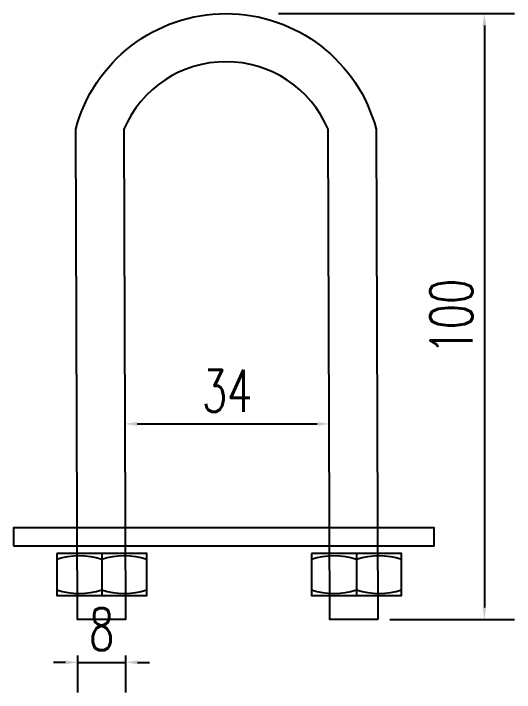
# Model space of a CAD drawing. Header units: millimetres. Extents: x -1088552 to 100, y 985 to 1353733.
# Drawn here: x -955153 to -955069.6, y 1269637.3 to 1269750.2 of the extents above; entities that cross this region are included whole.
import ezdxf

# ---------------------------------------------------------------- set-up
doc = ezdxf.new("R2010")
doc.units = ezdxf.units.MM
doc.header["$LTSCALE"] = 10
doc.layers.get('0').update_dxf_attribs({"linetype": 'CONTINUOUS'})
doc.layers.get('DEFPOINTS').update_dxf_attribs({"linetype": 'CONTINUOUS'})
doc.styles.add('STANDARD_T3', font='simplex.shx', dxfattribs={"width": 0.7, "bigfont": 'gbcbig.shx'})
doc.dimstyles.new('W&&2', dxfattribs={"dimtxt": 3.5, "dimasz": 1, "dimexe": 2.5, "dimexo": 3, "dimgap": 1, "dimtad": 1, "dimdec": 0, "dimzin": 0, "dimdsep": 46, "dimtxsty": 'STANDARD_T3', "dimcen": 0.09, "dimclrd": 1, "dimclre": 1, "dimclrt": 7, "dimazin": 2, "dimtfac": 1, "dimtdec": 0, "dimtix": 1, "dimtmove": 2, "dimatfit": 3, "dimfxl": 100, "dimtolj": 1, "dimtzin": 0, "dimarcsym": 0})

# ---------------------------------------------------------------- blocks, each defined once
blk = doc.blocks.new('U型螺栓')
at = {"transparency": 33554687}
for p, q in [((-19.89, 4.71), (-19.89, -2.29)), ((22.51, 4.71), (22.51, -2.29))]:
    blk.add_line(p, q, dxfattribs=at)
blk.add_lwpolyline([(26.08, -6.28), (18.08, -6.28), (17.78, 75.28, 0.662008), (-16.22, 75.28), (-15.92, -6.28), (-23.92, -6.28), (-24.22, 75.28, -0.770248), (25.78, 75.28)], format="xyb", close=True, dxfattribs=at)
for points in [[(-34.57, 5.98), (35.43, 5.98), (35.43, 8.98), (-34.57, 8.98)], [(-27.39, 4.71), (-27.39, -2.29), (-12.39, -2.29), (-12.39, 4.71)], [(15.01, 4.71), (15.01, -2.29), (30.01, -2.29), (30.01, 4.71)]]:
    blk.add_lwpolyline(points, close=True, dxfattribs=at)
for points in [[(-27.39, 3.75, -0.166465), (-19.89, 3.75, -0.166465), (-12.39, 3.75)], [(15.01, 3.75, -0.166465), (22.51, 3.75, -0.166465), (30.01, 3.75)], [(-27.39, -1.34, 0.166465), (-19.89, -1.34, 0.166465), (-12.39, -1.34)], [(15.01, -1.34, 0.166465), (22.51, -1.34, 0.166465), (30.01, -1.34)]]:
    blk.add_lwpolyline(points, format="xyb", dxfattribs=at)
blk = doc.blocks.new('*D610')
at = {"color": 1, "lineweight": -2, "transparency": 16777216}
for p, q in [((-955108.91, 1269750.25), (-955069.64, 1269750.25)), ((-955074.64, 1269748.25), (-955074.64, 1269651.43)), ((-955090.35, 1269649.43), (-955069.64, 1269649.43))]:
    blk.add_line(p, q, dxfattribs=at)
at = {"color": 1, "transparency": 16777216}
for points in [[(-955074.97, 1269748.25), (-955074.31, 1269748.25), (-955074.64, 1269750.25)], [(-955074.97, 1269651.43), (-955074.31, 1269651.43), (-955074.64, 1269649.43)]]:
    blk.add_solid(points, dxfattribs=at)
at = {"layer": 'DEFPOINTS', "color": 0, "transparency": 16777216}
for p in [(-955114.91, 1269750.25), (-955096.35, 1269649.43), (-955074.64, 1269649.43)]:
    blk.add_point(p, dxfattribs=at)
at = {"color": 7, "transparency": 16777216, "insert": (-955080.14, 1269699.84), "char_height": 7, "attachment_point": 5, "rotation": 90, "style": 'STANDARD_T3'}
blk.add_mtext('\\A1;100', dxfattribs=at)
blk = doc.blocks.new('*D612')
at = {"color": 1, "lineweight": -2, "transparency": 16777216}
for p, q in [((-955134.45, 1269681.65), (-955134.45, 1269686.97)), ((-955100.45, 1269681.77), (-955100.45, 1269686.97)), ((-955132.45, 1269681.97), (-955102.45, 1269681.97))]:
    blk.add_line(p, q, dxfattribs=at)
at = {"color": 1, "transparency": 16777216}
for points in [[(-955132.45, 1269682.3), (-955132.45, 1269681.63), (-955134.45, 1269681.97)], [(-955102.45, 1269682.3), (-955102.45, 1269681.63), (-955100.45, 1269681.97)]]:
    blk.add_solid(points, dxfattribs=at)
at = {"layer": 'DEFPOINTS', "color": 0, "transparency": 16777216}
for p in [(-955100.45, 1269681.97), (-955134.45, 1269675.65), (-955100.45, 1269675.77)]:
    blk.add_point(p, dxfattribs=at)
at = {"color": 7, "transparency": 16777216, "insert": (-955117.45, 1269687.47), "char_height": 7, "attachment_point": 5, "style": 'STANDARD_T3'}
blk.add_mtext('\\A1;34', dxfattribs=at)
blk = doc.blocks.new('*D616')
at = {"color": 1, "lineweight": -2, "transparency": 16777216}
for p, q in [((-955142.35, 1269643.43), (-955142.35, 1269637.3)), ((-955134.35, 1269643.43), (-955134.35, 1269637.3)), ((-955144.35, 1269642.3), (-955146.35, 1269642.3)), ((-955142.35, 1269642.3), (-955134.35, 1269642.3)), ((-955132.35, 1269642.3), (-955130.35, 1269642.3))]:
    blk.add_line(p, q, dxfattribs=at)
at = {"color": 1, "transparency": 16777216}
for points in [[(-955144.35, 1269642.63), (-955144.35, 1269641.96), (-955142.35, 1269642.3)], [(-955132.35, 1269642.63), (-955132.35, 1269641.96), (-955134.35, 1269642.3)]]:
    blk.add_solid(points, dxfattribs=at)
at = {"layer": 'DEFPOINTS', "color": 0, "transparency": 16777216}
for p in [(-955142.35, 1269649.43), (-955134.35, 1269649.43), (-955134.35, 1269642.3)]:
    blk.add_point(p, dxfattribs=at)
at = {"color": 7, "transparency": 16777216, "insert": (-955138.35, 1269647.8), "char_height": 7, "attachment_point": 5, "style": 'STANDARD_T3'}
blk.add_mtext('\\A1;8', dxfattribs=at)

msp = doc.modelspace()

# ---------------------------------------------------------------- block references
at = {"transparency": 33554687}
msp.add_blockref('U型螺栓', (-955118.43, 1269655.71), dxfattribs=at)

# ---------------------------------------------------------------- dimensions: what is measured, and where the dimension line sits
dim = msp.add_linear_dim(base=(-955074.64, 1269649.43), p1=(-955114.91, 1269750.25), p2=(-955096.35, 1269649.43), angle=90, text='100', dimstyle='W&&2', dxfattribs=at)
dim.commit()
dim.dimension.update_dxf_attribs({"geometry": '*D610', "text_midpoint": (-955080.14, 1269699.84)})
for base, p1, p2, picture, middle in [((-955100.45, 1269681.97), (-955134.45, 1269675.65), (-955100.45, 1269675.77), '*D612', (-955117.45, 1269687.47)), ((-955134.35, 1269642.3), (-955142.35, 1269649.43), (-955134.35, 1269649.43), '*D616', (-955138.35, 1269647.8))]:
    dim = msp.add_linear_dim(base=base, p1=p1, p2=p2, dimstyle='W&&2', dxfattribs=at)
    dim.commit()
    dim.dimension.update_dxf_attribs({"geometry": picture, "text_midpoint": middle})

doc.saveas('drawing.dxf')
